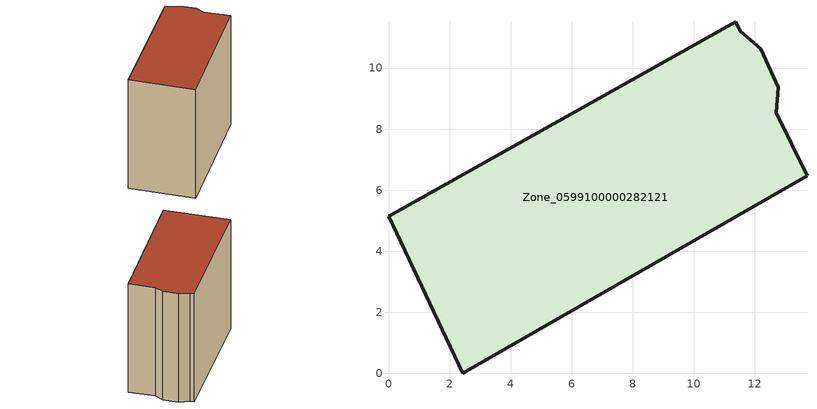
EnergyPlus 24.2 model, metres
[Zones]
Zone_0599100000282121
 floor ground (C_G): 0,5.15 11.37,11.52 11.52,11.21 12.19,10.63 12.76,9.38 12.7,8.54 13.71,6.48 2.43,0 z0
 wall outside (C_F): 2.43,0 13.71,6.48 12.7,8.54 12.76,9.38 12.19,10.63 11.52,11.21 11.37,11.52 0,5.15 2.43,0 z0:9.84
 roof outside (C_R): 11.37,11.52 0,5.15 2.43,0 13.71,6.48 12.7,8.54 12.76,9.38 12.19,10.63 11.52,11.21 z9.84
[BUILDING]
Pand.0599100000282121: North Axis=0; Terrain=City; Loads Convergence Tolerance Value=0.04; Temperature Convergence Tolerance Value=0.4; Solar Distribution=FullExterior; Maximum Number of Warmup Days=25; Minimum Number of Warmup Days=1
[Site:Location]
Rotterdam.The.Hague.AP_ZH_NLD Design_Conditions: Latitude=51.96; Longitude=4.45; Time Zone=1; Elevation=-4.5
[SITE:GROUNDTEMPERATURE:BUILDINGSURFACE]
18, 18, 18, 18, 18, 18, 18, 18, 18, 18, 18, 18
[MATERIAL] Thermal Absorptance=0.9; Solar Absorptance=0.7; Visible Absorptance=0.7
Name | Roughness | Thickness | Conductivity | Density | Specific Heat
G.TI.1946 | MediumSmooth | 0.15 | 1 | 540 | 1210
F.TI.1946 | Rough | 0.3 | 0.857143 | 1920 | 840
R.TI.1946 | MediumRough | 0.2 | 0.1 | 1500 | 1000
[CONSTRUCTION]
C_G: G.TI.1946
C_F: F.TI.1946
C_R: R.TI.1946
[ZONE]
Zone_0599100000282121: Type=1; Multiplier=1; Ceiling Height=Autocalculate; Volume=Autocalculate; Floor Area=autocalculate; Part of Total Floor Area=Yes
[ZONEINFILTRATION:DESIGNFLOWRATE]
Infil_Zone_0599100000282121: Zone or ZoneList or Space or SpaceList=Zone_0599100000282121; Schedule=AlwaysOn; Design Flow Rate Calculation Method=Flow/Area; Flow Rate per Floor Area=0.003; Constant Term Coefficient=1; Temperature Term Coefficient=0; Velocity Term Coefficient=0; Velocity Squared Term Coefficient=0
[HVACTEMPLATE:ZONE:IDEALLOADSAIRSYSTEM]
Zone_0599100000282121: Maximum Heating Supply Air Temperature=50; Minimum Cooling Supply Air Temperature=13; Maximum Heating Supply Air Humidity Ratio=0.0156; Minimum Cooling Supply Air Humidity Ratio=0.0077; Heating Limit=NoLimit; Cooling Limit=NoLimit; Dehumidification Control Type=ConstantSensibleHeatRatio; Cooling Sensible Heat Ratio=0.7; Dehumidification Setpoint=60; Humidification Control Type=None; Humidification Setpoint=30; Outdoor Air Method=None; Outdoor Air Flow Rate per Person=0.00944; Outdoor Air Flow Rate per Zone Floor Area=0; Outdoor Air Flow Rate per Zone=0; Demand Controlled Ventilation Type=None; Outdoor Air Economizer Type=NoEconomizer; Heat Recovery Type=None; Sensible Heat Recovery Effectiveness=0.7; Latent Heat Recovery Effectiveness=0.65
[ZONECONTROL:THERMOSTAT]
ThermostatControl_Zone_0599100000282121: Zone or ZoneList=Zone_0599100000282121; Control Type Schedule=DualSetpointControlType; Control 1=Thermostat_Zone_0599100000282121; Temperature Difference Between Cutout And Setpoint=0
[THERMOSTATSETPOINT:DUALSETPOINT]
Thermostat_Zone_0599100000282121: Heating Setpoint Temperature Schedule=HeatingSetpoint_Zone_0599100000282121; Cooling Setpoint Temperature Schedule=CoolingSetpoint_Zone_0599100000282121
[SCHEDULE:COMPACT]
HeatingSetpoint_Zone_0599100000282121: Through: 12/31, For: AllDays, Until: 24:00, 21
CoolingSetpoint_Zone_0599100000282121: Through: 12/31, For: AllDays, Until: 24:00, 24
DualSetpointControlType: Through: 12/31, For: AllDays, Until: 24:00, 4
AlwaysOn: Through: 12/31, For: AllDays, Until: 24:00, 1
